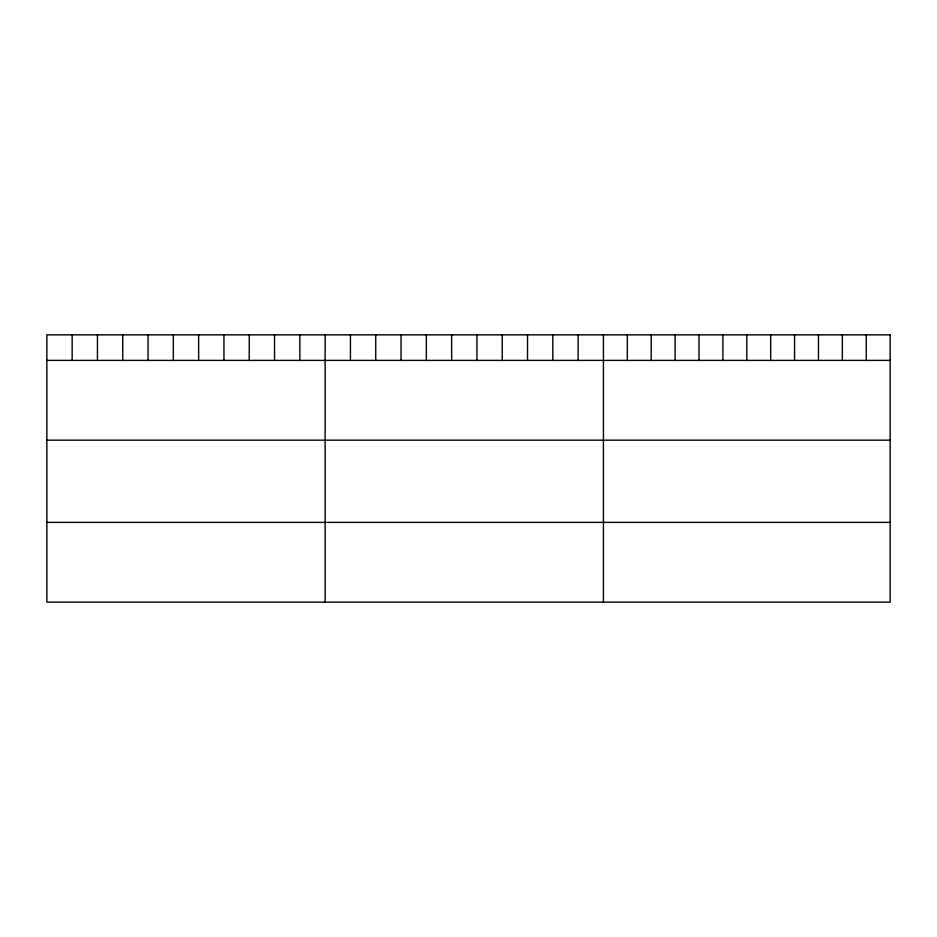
<?xml version="1.0" encoding="UTF-8"?>
<svg xmlns="http://www.w3.org/2000/svg" width="937" height="937" viewBox="0 0 937 937"><rect width="100%" height="100%" fill="white"/><g stroke="black" fill="none" stroke-linecap="round" stroke-linejoin="round"><path stroke-width="1.41" d="M46.85 360.394L890.15 360.394M46.85 440.179L890.15 440.179M46.85 522.377L890.15 522.377M866.256 334.849L866.256 360.394M842.363 334.849L842.363 360.394M818.469 334.849L818.469 360.394M794.576 334.849L794.576 360.394M770.682 334.849L770.682 360.394M746.789 334.849L746.789 360.394M722.895 334.849L722.895 360.394M699.002 334.849L699.002 360.394M675.108 334.849L675.108 360.394M651.215 334.849L651.215 360.394M627.322 334.849L627.322 360.394M603.428 334.849L603.428 602.151M578.129 334.849L578.129 360.394M552.83 334.849L552.83 360.394M527.531 334.849L527.531 360.394M502.232 334.849L502.232 360.394M476.933 334.849L476.933 360.394M451.634 334.849L451.634 360.394M426.335 334.849L426.335 360.394M401.036 334.849L401.036 360.394M375.737 334.849L375.737 360.394M350.438 334.849L350.438 360.394M325.139 334.849L325.139 602.151M299.84 334.849L299.84 360.394M274.541 334.849L274.541 360.394M249.242 334.849L249.242 360.394M223.943 334.849L223.943 360.394M198.644 334.849L198.644 360.394M173.345 334.849L173.345 360.394M148.046 334.849L148.046 360.394M122.747 334.849L122.747 360.394M97.448 334.849L97.448 360.394M72.149 334.849L72.149 360.394M890.15 334.849L46.85 334.849L46.85 602.151L890.15 602.151L890.15 334.849"/></g></svg>
